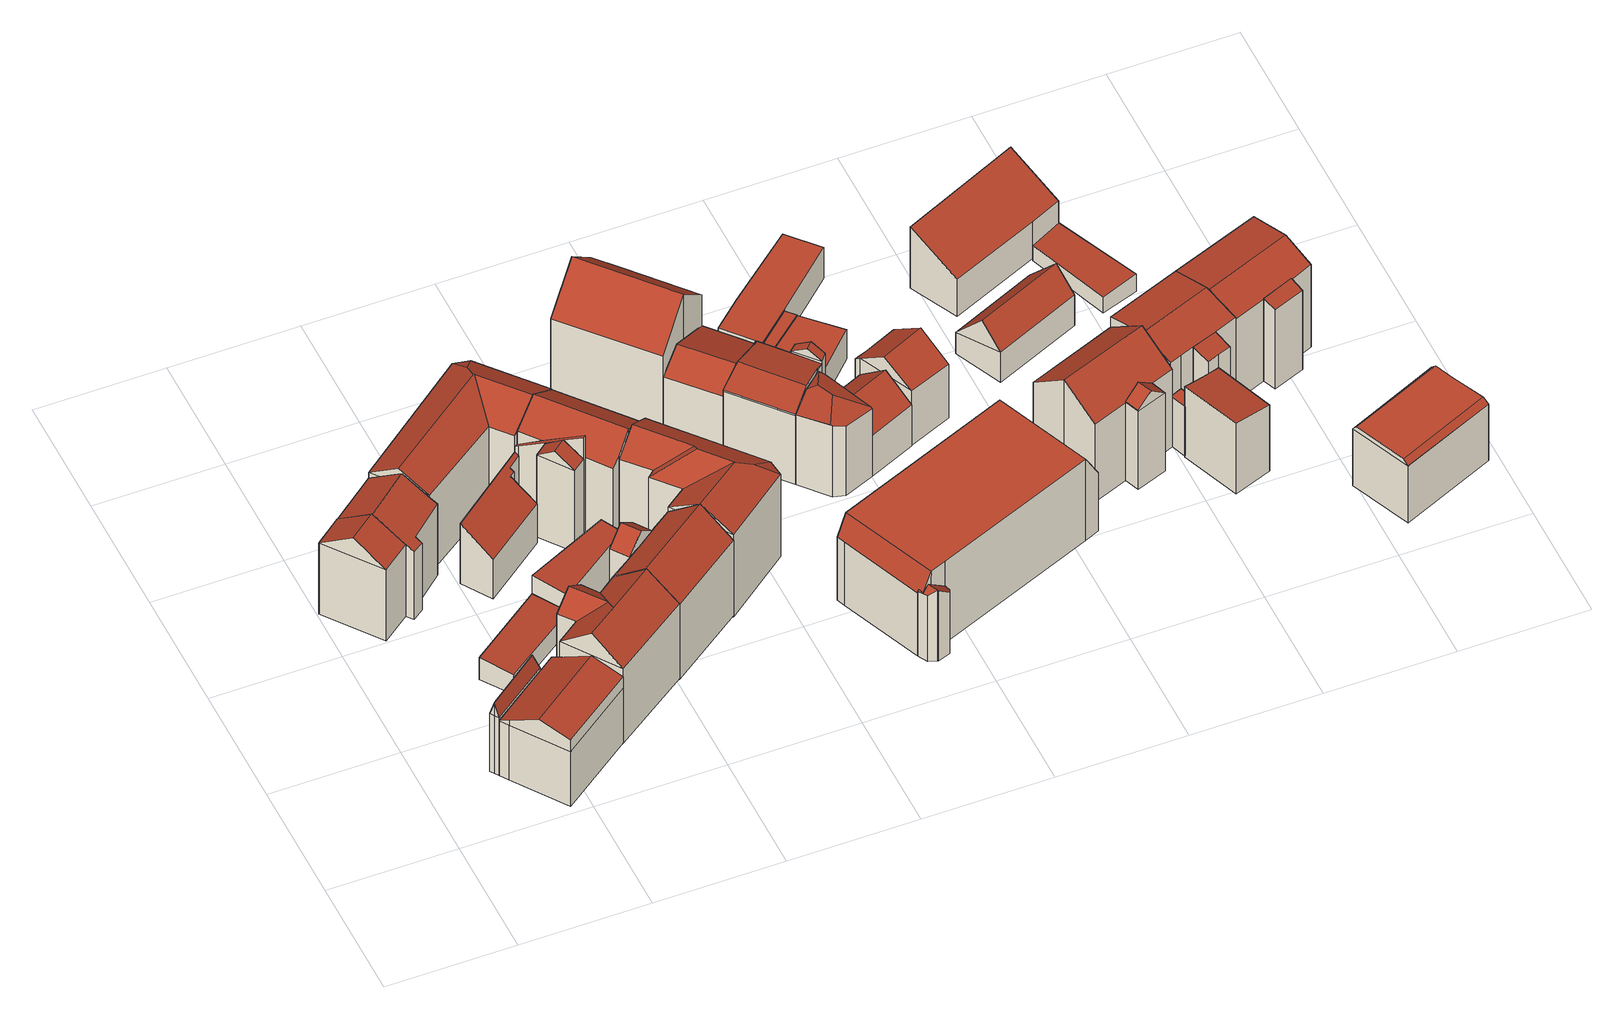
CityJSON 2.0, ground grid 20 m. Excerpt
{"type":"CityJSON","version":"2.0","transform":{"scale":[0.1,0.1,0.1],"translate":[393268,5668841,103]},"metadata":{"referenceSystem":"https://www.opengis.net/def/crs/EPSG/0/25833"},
"CityObjects":{
"building1":{"type":"Building","attributes":{"Gemeindeschluessel":14627140,"Geometrietyp2DReferenz":"3000","function":"31001_9998","roofType":"9999"},"children":["building1-1","building1-2"]},
"building1-1":{"type":"BuildingPart","attributes":{"Dachtyp_tdc":"tdcGableRoof","Dachneigung":29.38,"QualitaetDacherkennung":41,"Geometrietyp2DReferenz":"3000","roofType":"3100","measuredHeight":14.34},"parents":["building1"],"geometry":[{"type":"MultiSurface","lod":"2","boundaries":[[[0,1,2,3]],[[1,4,5,2]],[[6,7,8,9]],[[7,10,11,8]],[[10,12,13,11]],[[12,0,3,13]],[[14,15,16,17]],[[6,18,19,16,15,20,7]],[[7,20,10]],[[10,20,15,14,12]],[[1,19,18,4]],[[0,17,16,19,1]],[[4,18,6]],[[12,14,17,0]],[[3,2,5,9,8,11,13]],[[9,5,4,6]]],"semantics":{"surfaces":[{"type":"WallSurface"},{"type":"RoofSurface"},{"type":"GroundSurface"},{"type":"ClosureSurface"}],"values":[0,0,0,0,0,0,1,1,0,0,0,0,0,0,2,3]}}]},
"building1-2":{"type":"BuildingPart","attributes":{"Dachtyp_tdc":"tdcFreeFormRoof","Dachneigung":74.12,"QualitaetDacherkennung":15,"Geometrietyp2DReferenz":"3000","roofType":"5000","measuredHeight":14.11},"parents":["building1"],"geometry":[{"type":"MultiSurface","lod":"2","boundaries":[[[21,22,23,5,4]],[[22,24,25,23]],[[24,26,27,25]],[[26,28,29,27]],[[28,30,6,9,29]],[[31,30,28]],[[28,32,24,33,31]],[[33,34,21,30,31]],[[21,34,22]],[[22,34,33,24]],[[26,32,28]],[[24,32,26]],[[9,5,23,25,27,29]],[[4,6,30,21]],[[4,5,9,6]]],"semantics":{"surfaces":[{"type":"WallSurface"},{"type":"RoofSurface"},{"type":"GroundSurface"},{"type":"ClosureSurface"}],"values":[0,0,0,0,0,1,1,1,0,0,0,0,2,0,3]}}]},
"building2":{"type":"Building","attributes":{"Gemeindeschluessel":14627140,"Geometrietyp2DReferenz":"3000","function":"31001_9998","roofType":"9999"},"children":["building2-1","building2-2"]},
"building2-1":{"type":"BuildingPart","attributes":{"Dachtyp_tdc":"tdcGableRoof","Dachneigung":32.85,"QualitaetDacherkennung":74,"Geometrietyp2DReferenz":"3000","roofType":"3100","measuredHeight":17.33},"parents":["building2"],"geometry":[{"type":"MultiSurface","lod":"2","boundaries":[[[35,36,37,38,39]],[[40,41,42,43]],[[41,35,39,42]],[[35,41,44]],[[36,35,44,45]],[[41,40,46,45,44]],[[39,38,47,43,42]],[[48,37,36]],[[43,47,49,40]],[[47,38,37,48,49]],[[45,46,48,36]],[[46,40,49]],[[46,49,48]]],"semantics":{"surfaces":[{"type":"WallSurface"},{"type":"RoofSurface"},{"type":"GroundSurface"},{"type":"ClosureSurface"}],"values":[0,0,0,0,1,1,2,0,3,3,0,3,3]}}]},
"building2-2":{"type":"BuildingPart","attributes":{"Dachtyp_tdc":"tdcGableRoof","Dachneigung":32.73,"QualitaetDacherkennung":69,"Geometrietyp2DReferenz":"3000","roofType":"3100","measuredHeight":17.33},"parents":["building2"],"geometry":[{"type":"MultiSurface","lod":"2","boundaries":[[[50,51,52,53]],[[51,54,55,52]],[[54,56,40,43,55]],[[37,57,58,38]],[[57,59,60,58]],[[59,61,62,60]],[[61,63,64,62]],[[63,50,53,64]],[[59,57,37,48,46,65]],[[65,56,54,51,50,63,61,59]],[[53,52,55,43,47,38,58,60,62,64]],[[46,40,56,65]],[[47,43,40,49]],[[49,40,46]],[[47,49,48,37,38]],[[48,49,46]]],"semantics":{"surfaces":[{"type":"WallSurface"},{"type":"RoofSurface"},{"type":"GroundSurface"},{"type":"ClosureSurface"}],"values":[0,0,0,0,0,0,0,0,1,1,2,0,3,3,3,3]}}]},
"building3":{"type":"Building","attributes":{"Dachtyp_tdc":"tdcPolyFlatRoof","Gemeindeschluessel":14627140,"Dachneigung":5.31,"QualitaetDacherkennung":80,"Geometrietyp2DReferenz":"3000","function":"31001_9998","roofType":"2100","measuredHeight":4.28},"geometry":[{"type":"MultiSurface","lod":"2","boundaries":[[[66,67,68,69]],[[67,70,71,68]],[[70,72,73,71]],[[72,66,69,73]],[[72,70,67,66]],[[69,68,71,73]]],"semantics":{"surfaces":[{"type":"WallSurface"},{"type":"RoofSurface"},{"type":"GroundSurface"}],"values":[0,0,0,0,1,2]}}]},
"building4":{"type":"Building","attributes":{"Dachtyp_tdc":"tdcFreeFormRoof","Gemeindeschluessel":14627140,"Dachneigung":39.41,"QualitaetDacherkennung":71,"Geometrietyp2DReferenz":"3000","function":"31001_9998","roofType":"5000","measuredHeight":18.85},"geometry":[{"type":"MultiSurface","lod":"2","boundaries":[[[74,75,76,77]],[[75,78,79,76]],[[78,80,81,79]],[[80,82,83,81]],[[82,84,85,83]],[[84,86,87,85]],[[86,88,89,87]],[[88,74,77,89]],[[90,88,86]],[[91,92,90,86,84]],[[91,84,82]],[[92,91,82,80]],[[93,94,92,80,78]],[[93,78,75]],[[94,93,75,74]],[[90,92,94,74,88]],[[77,76,79,81,83,85,87,89]]],"semantics":{"surfaces":[{"type":"WallSurface"},{"type":"RoofSurface"},{"type":"GroundSurface"}],"values":[0,0,0,0,0,0,0,0,0,1,0,1,1,0,1,1,2]}}]},
"building5":{"type":"Building","attributes":{"Dachtyp_tdc":"tdcPolyFlatRoof","Gemeindeschluessel":14627140,"Dachneigung":37.62,"QualitaetDacherkennung":68,"Geometrietyp2DReferenz":"3000","function":"31001_9998","roofType":"2100","measuredHeight":11.91},"geometry":[{"type":"MultiSurface","lod":"2","boundaries":[[[95,96,97,98]],[[96,99,100,97]],[[99,101,102,100]],[[101,103,104,102]],[[103,105,106,104]],[[105,107,108,106]],[[107,109,110,108]],[[109,95,98,110]],[[109,107,105,103,101,99,96,95]],[[98,97,100,102,104,106,108,110]]],"semantics":{"surfaces":[{"type":"WallSurface"},{"type":"RoofSurface"},{"type":"GroundSurface"}],"values":[0,0,0,0,0,0,0,0,1,2]}}]},
"building6":{"type":"Building","attributes":{"Dachtyp_tdc":"tdcFreeFormRoof","Gemeindeschluessel":14627140,"Dachneigung":33.84,"QualitaetDacherkennung":60,"Geometrietyp2DReferenz":"3000","function":"31001_9998","roofType":"5000","measuredHeight":18.83},"geometry":[{"type":"MultiSurface","lod":"2","boundaries":[[[111,112,113,114]],[[112,115,116,113]],[[115,117,118,116]],[[117,119,120,118]],[[119,121,122,120]],[[121,123,124,122]],[[123,111,114,124]],[[125,126,127,123,121]],[[128,125,121,119]],[[128,119,117]],[[129,126,125,128,117,115]],[[129,115,112]],[[127,126,129,112,111]],[[127,111,123]],[[114,113,116,118,120,122,124]]],"semantics":{"surfaces":[{"type":"WallSurface"},{"type":"RoofSurface"},{"type":"GroundSurface"}],"values":[0,0,0,0,0,0,0,1,1,0,1,1,1,0,2]}}]},
"building7":{"type":"Building","attributes":{"Dachtyp_tdc":"tdcPolyFlatRoof","Gemeindeschluessel":14627140,"Dachneigung":9.88,"QualitaetDacherkennung":73,"Geometrietyp2DReferenz":"3000","function":"31001_9998","roofType":"2100","measuredHeight":8.52},"geometry":[{"type":"MultiSurface","lod":"2","boundaries":[[[130,131,132,133]],[[131,134,135,132]],[[134,136,137,135]],[[136,130,133,137]],[[136,134,131,130]],[[133,132,135,137]]],"semantics":{"surfaces":[{"type":"WallSurface"},{"type":"RoofSurface"},{"type":"GroundSurface"}],"values":[0,0,0,0,1,2]}}]},
"building8":{"type":"Building","attributes":{"Gemeindeschluessel":14627140,"Geometrietyp2DReferenz":"3000","function":"31001_9998","roofType":"9999"},"children":["building8-1","building8-2"]},
"building8-1":{"type":"BuildingPart","attributes":{"Dachtyp_tdc":"tdcGableRoof","Dachneigung":41.51,"QualitaetDacherkennung":50,"Geometrietyp2DReferenz":"3000","roofType":"3100","measuredHeight":17.52},"parents":["building8"],"geometry":[{"type":"MultiSurface","lod":"2","boundaries":[[[138,139,140,141,142]],[[139,143,144,140]],[[143,145,146,144]],[[143,139,147]],[[139,138,148,147]],[[145,143,147,148,149]],[[141,140,144,146]],[[142,150,138]],[[141,146,145,150,142]],[[148,138,150,149]],[[149,150,145]]],"semantics":{"surfaces":[{"type":"WallSurface"},{"type":"RoofSurface"},{"type":"GroundSurface"},{"type":"ClosureSurface"}],"values":[0,0,0,0,1,1,2,0,3,0,3]}}]},
"building8-2":{"type":"BuildingPart","attributes":{"Dachtyp_tdc":"tdcGableRoof","Dachneigung":39.97,"QualitaetDacherkennung":78,"Geometrietyp2DReferenz":"3000","roofType":"3100","measuredHeight":19.09},"parents":["building8"],"geometry":[{"type":"MultiSurface","lod":"2","boundaries":[[[151,152,153,146,145]],[[152,154,155,153]],[[154,156,157,155]],[[156,158,159,157]],[[158,160,161,159]],[[160,162,163,161]],[[162,82,164,163]],[[82,142,141,164]],[[162,160,158,156]],[[156,154,152,151,149,150,142,82,162]],[[146,153,155,157,159,161,163,164,141]],[[145,149,151]],[[146,141,142,150,145]],[[145,150,149]]],"semantics":{"surfaces":[{"type":"WallSurface"},{"type":"RoofSurface"},{"type":"GroundSurface"},{"type":"ClosureSurface"}],"values":[0,0,0,0,0,0,0,0,1,1,2,0,3,3]}}]},
"building9":{"type":"Building","attributes":{"Dachtyp_tdc":"tdcPolyFlatRoof","Gemeindeschluessel":14627140,"Dachneigung":2.59,"QualitaetDacherkennung":58,"Geometrietyp2DReferenz":"3000","function":"31001_9998","roofType":"2100","measuredHeight":4.55},"geometry":[{"type":"MultiSurface","lod":"2","boundaries":[[[165,166,135,137]],[[166,167,168,135]],[[167,169,170,168]],[[169,171,172,170]],[[171,165,137,172]],[[171,169,167,166,165]],[[137,135,168,170,172]]],"semantics":{"surfaces":[{"type":"WallSurface"},{"type":"RoofSurface"},{"type":"GroundSurface"}],"values":[0,0,0,0,0,1,2]}}]},
"building10":{"type":"Building","attributes":{"Gemeindeschluessel":14627140,"Geometrietyp2DReferenz":"3000","function":"31001_9998","roofType":"9999"},"children":["building10-1","building10-2","building10-3"]},
"building10-1":{"type":"BuildingPart","attributes":{"Dachtyp_tdc":"tdcGableRoof","Dachneigung":35.06,"QualitaetDacherkennung":68,"Geometrietyp2DReferenz":"3000","roofType":"3100","measuredHeight":18.11},"parents":["building10"],"geometry":[{"type":"MultiSurface","lod":"2","boundaries":[[[173,174,175,176]],[[177,178,179,180]],[[178,173,176,179]],[[173,178,181]],[[174,173,181,182,183]],[[178,177,184,182,181]],[[176,175,180,179]],[[177,180,175,174]],[[183,182,184]],[[174,183,184,177]]],"semantics":{"surfaces":[{"type":"WallSurface"},{"type":"RoofSurface"},{"type":"GroundSurface"},{"type":"ClosureSurface"}],"values":[0,0,0,0,1,1,2,3,0,3]}}]},
"building10-2":{"type":"BuildingPart","attributes":{"Dachtyp_tdc":"tdcPolyFlatRoof","Dachneigung":32.68,"QualitaetDacherkennung":20,"Geometrietyp2DReferenz":"3000","roofType":"2100","measuredHeight":20.07},"parents":["building10"],"geometry":[{"type":"MultiSurface","lod":"2","boundaries":[[[185,186,187,175,174]],[[186,188,189,187]],[[188,190,191,189]],[[192,193,177,180,194,195]],[[192,196,190,188,186,185,183,184,193]],[[180,175,187,189,191,194]],[[185,174,183]],[[184,177,193]],[[174,175,180,177]],[[174,177,184,183]],[[195,196,192]],[[194,191,190,196,195]]],"semantics":{"surfaces":[{"type":"WallSurface"},{"type":"RoofSurface"},{"type":"GroundSurface"},{"type":"ClosureSurface"}],"values":[0,0,0,0,1,2,0,0,3,3,0,3]}}]},
"building10-3":{"type":"BuildingPart","attributes":{"Dachtyp_tdc":"tdcGableRoof","Dachneigung":35.44,"QualitaetDacherkennung":65,"Geometrietyp2DReferenz":"3000","roofType":"3100","measuredHeight":18.85},"parents":["building10"],"geometry":[{"type":"MultiSurface","lod":"2","boundaries":[[[197,198,199,191,190]],[[198,200,201,199]],[[200,202,203,201]],[[202,204,205,203]],[[204,206,207,205]],[[206,208,209,207]],[[208,195,194,209]],[[204,202,200,198]],[[198,197,196,195,208,206,204]],[[194,191,199,201,203,205,207,209]],[[190,196,197]],[[191,194,195,196,190]]],"semantics":{"surfaces":[{"type":"WallSurface"},{"type":"RoofSurface"},{"type":"GroundSurface"},{"type":"ClosureSurface"}],"values":[0,0,0,0,0,0,0,1,1,2,0,3]}}]},
"building11":{"type":"Building","attributes":{"Dachtyp_tdc":"tdcFreeFormRoof","Gemeindeschluessel":14627140,"Dachneigung":32.86,"QualitaetDacherkennung":80,"Geometrietyp2DReferenz":"3000","function":"31001_9998","roofType":"5000","measuredHeight":19.39},"geometry":[{"type":"MultiSurface","lod":"2","boundaries":[[[210,211,203,207]],[[211,212,213,203]],[[212,214,215,213]],[[214,216,217,215]],[[216,218,219,217]],[[218,220,221,219]],[[220,222,223,221]],[[222,224,225,223]],[[224,210,207,225]],[[226,227,224,222]],[[228,226,222,220]],[[156,229,228,220,218]],[[156,218,216]],[[230,229,156,216,214]],[[230,214,212]],[[231,227,226,228,229,230,212,211]],[[231,211,210]],[[227,231,210,224]],[[207,203,213,215,217,219,221,223,225]]],"semantics":{"surfaces":[{"type":"WallSurface"},{"type":"RoofSurface"},{"type":"GroundSurface"}],"values":[0,0,0,0,0,0,0,0,0,1,1,1,0,1,1,1,0,1,2]}}]},
"building12":{"type":"Building","attributes":{"Dachtyp_tdc":"tdcGableRoof","Gemeindeschluessel":14627140,"Dachneigung":43.08,"QualitaetDacherkennung":48,"Geometrietyp2DReferenz":"3000","function":"31001_9998","roofType":"3100","measuredHeight":22.28},"geometry":[{"type":"MultiSurface","lod":"2","boundaries":[[[232,233,234,235]],[[233,236,237,234]],[[236,238,239,237]],[[238,240,241,239]],[[240,242,243,241]],[[242,244,245,243]],[[244,232,235,245]],[[240,238,236,233,232]],[[232,244,242,240]],[[235,234,237,239,241,243,245]]],"semantics":{"surfaces":[{"type":"WallSurface"},{"type":"RoofSurface"},{"type":"GroundSurface"}],"values":[0,0,0,0,0,0,0,1,1,2]}}]},
"building13":{"type":"Building","attributes":{"Dachtyp_tdc":"tdcGableRoof","Gemeindeschluessel":14627140,"Dachneigung":25.91,"QualitaetDacherkennung":59,"Geometrietyp2DReferenz":"3000","function":"31001_9998","roofType":"3100","measuredHeight":14.94},"geometry":[{"type":"MultiSurface","lod":"2","boundaries":[[[246,247,248,249]],[[247,250,251,248]],[[250,252,253,251]],[[252,254,255,253]],[[254,256,257,255]],[[256,258,259,257]],[[258,246,249,259]],[[254,252,250,247,246]],[[246,258,256,254]],[[249,248,251,253,255,257,259]]],"semantics":{"surfaces":[{"type":"WallSurface"},{"type":"RoofSurface"},{"type":"GroundSurface"}],"values":[0,0,0,0,0,0,0,1,1,2]}}]},
"building14":{"type":"Building","attributes":{"Gemeindeschluessel":14627140,"Geometrietyp2DReferenz":"3000","function":"31001_9998","roofType":"9999"},"children":["building14-1","building14-2","building14-3"]},
"building14-1":{"type":"BuildingPart","attributes":{"Dachtyp_tdc":"tdcGableRoof","Dachneigung":31.31,"QualitaetDacherkennung":32,"Geometrietyp2DReferenz":"3000","roofType":"3100","measuredHeight":15.28},"parents":["building14"],"geometry":[{"type":"MultiSurface","lod":"2","boundaries":[[[260,261,262,263,264]],[[261,265,266,262]],[[265,267,268,269,266]],[[265,261,270]],[[260,267,271]],[[261,260,271,270]],[[267,265,270,271]],[[263,262,266,269]],[[260,264,268,267]],[[264,263,269,268]]],"semantics":{"surfaces":[{"type":"WallSurface"},{"type":"RoofSurface"},{"type":"GroundSurface"},{"type":"ClosureSurface"}],"values":[0,0,0,0,0,1,1,2,0,3]}}]},
"building14-2":{"type":"BuildingPart","attributes":{"Dachtyp_tdc":"tdcFreeFormRoof","Dachneigung":12.65,"QualitaetDacherkennung":34,"Geometrietyp2DReferenz":"3000","roofType":"5000","measuredHeight":14.83},"parents":["building14"],"geometry":[{"type":"MultiSurface","lod":"2","boundaries":[[[272,273,274,275]],[[273,276,277,274]],[[276,278,279,277]],[[278,280,281,279]],[[280,282,283,284,281]],[[285,286,272,287,288]],[[276,289,290,291,280,278]],[[291,290,285,288,282]],[[289,273,286,285,290]],[[276,273,289]],[[282,280,291]],[[273,272,286]],[[275,274,277,279,281,284]],[[272,275,284,283,292]],[[292,283,282]],[[292,287,272]],[[282,288,287,292]]],"semantics":{"surfaces":[{"type":"WallSurface"},{"type":"RoofSurface"},{"type":"GroundSurface"},{"type":"ClosureSurface"}],"values":[0,0,0,0,0,1,1,1,1,0,0,0,2,3,3,0,3]}}]},
"building14-3":{"type":"BuildingPart","attributes":{"Dachtyp_tdc":"tdcGableRoof","Dachneigung":14.59,"QualitaetDacherkennung":67,"Geometrietyp2DReferenz":"3000","roofType":"3100","measuredHeight":15.01},"parents":["building14"],"geometry":[{"type":"MultiSurface","lod":"2","boundaries":[[[268,293,272,275,269]],[[283,294,257,284]],[[294,295,253,257]],[[295,264,263,253]],[[264,295,296,297,298,268]],[[299,297,296,300]],[[283,282,299,300,294]],[[294,300,296,295]],[[268,298,293]],[[263,269,275,284,257,253]],[[269,263,264,268]],[[292,272,293,287]],[[284,275,272,292,283]],[[293,298,297,299,282,288,287]],[[292,282,283]],[[287,288,282,292]]],"semantics":{"surfaces":[{"type":"WallSurface"},{"type":"RoofSurface"},{"type":"GroundSurface"},{"type":"ClosureSurface"}],"values":[0,0,0,0,1,1,0,0,0,2,3,0,3,0,3,3]}}]},
"building15":{"type":"Building","attributes":{"Gemeindeschluessel":14627140,"Geometrietyp2DReferenz":"3000","function":"31001_9998","roofType":"9999"},"children":["building15-1","building15-2"]},
"building15-1":{"type":"BuildingPart","attributes":{"Dachtyp_tdc":"tdcFreeFormRoof","Dachneigung":40.6,"QualitaetDacherkennung":32,"Geometrietyp2DReferenz":"3000","roofType":"5000","measuredHeight":13.79},"parents":["building15"],"geometry":[{"type":"MultiSurface","lod":"2","boundaries":[[[301,302,303,304]],[[302,305,306,303]],[[305,307,308,306]],[[307,309,310,308]],[[309,311,312,310]],[[311,313,314,315,312]],[[309,307,305,302,301,316,317]],[[317,318,319,320,313,311,309]],[[321,322,323,324,304,303,306,308,310,312,315]],[[325,326,320,319]],[[325,322,321,326]],[[318,325,319]],[[323,322,325,318,317]],[[301,304,324,316]],[[316,324,323,317]],[[326,314,313,320]],[[326,321,315,314]]],"semantics":{"surfaces":[{"type":"WallSurface"},{"type":"RoofSurface"},{"type":"GroundSurface"},{"type":"ClosureSurface"}],"values":[0,0,0,0,0,0,1,1,2,0,3,0,3,3,3,0,3]}}]},
"building15-2":{"type":"BuildingPart","attributes":{"Dachtyp_tdc":"tdcCutGableRoof","Dachneigung":0.008,"QualitaetDacherkennung":63,"Geometrietyp2DReferenz":"3000","roofType":"9999","measuredHeight":15.89},"parents":["building15"],"geometry":[{"type":"MultiSurface","lod":"2","boundaries":[[[314,327,328,315]],[[327,329,330,328]],[[329,331,332,330]],[[331,333,334,332]],[[333,335,336,334]],[[335,337,338,336]],[[337,339,340,338]],[[339,341,301,304,340]],[[339,337,335,333]],[[331,329,327,314,326,325,318,342]],[[333,331,342,341,339]],[[322,321,315,328,330,332,334,336,338,340,304,324,323]],[[326,321,322,325]],[[314,315,321,326]],[[316,301,341,342]],[[324,304,301,316]],[[318,317,316,342]],[[325,322,323,317,318]],[[317,323,324,316]]],"semantics":{"surfaces":[{"type":"WallSurface"},{"type":"RoofSurface"},{"type":"GroundSurface"},{"type":"ClosureSurface"}],"values":[0,0,0,0,0,0,0,0,1,1,1,2,3,3,0,3,0,3,3]}}]},
"building16":{"type":"Building","attributes":{"Dachtyp_tdc":"tdcGableRoof","Gemeindeschluessel":14627140,"Dachneigung":39.85,"QualitaetDacherkennung":78,"Geometrietyp2DReferenz":"3000","function":"31001_9998","roofType":"3100","measuredHeight":11.84},"geometry":[{"type":"MultiSurface","lod":"2","boundaries":[[[343,344,277,345]],[[344,346,274,277]],[[346,347,348,274]],[[347,343,345,348]],[[346,344,349]],[[343,347,350]],[[344,343,350,349]],[[347,346,349,350]],[[345,277,274,348]]],"semantics":{"surfaces":[{"type":"WallSurface"},{"type":"RoofSurface"},{"type":"GroundSurface"}],"values":[0,0,0,0,0,0,1,1,2]}}]},
"building17":{"type":"Building","attributes":{"Dachtyp_tdc":"tdcPolyFlatRoof","Gemeindeschluessel":14627140,"Dachneigung":0,"QualitaetDacherkennung":75,"Geometrietyp2DReferenz":"3000","function":"31001_9998","roofType":"1000","measuredHeight":5.76},"geometry":[{"type":"MultiSurface","lod":"2","boundaries":[[[351,352,353,354]],[[352,355,356,353]],[[355,357,358,356]],[[357,359,360,358]],[[359,351,354,360]],[[359,357,355,352,351]],[[354,353,356,358,360]]],"semantics":{"surfaces":[{"type":"WallSurface"},{"type":"RoofSurface"},{"type":"GroundSurface"}],"values":[0,0,0,0,0,1,2]}}]},
"building18":{"type":"Building","attributes":{"Gemeindeschluessel":14627140,"Geometrietyp2DReferenz":"3000","function":"31001_9998","roofType":"9999"},"children":["building18-1","building18-2","building18-3"]},
"building18-1":{"type":"BuildingPart","attributes":{"Dachtyp_tdc":"tdcPolyFlatRoof","Dachneigung":0,"QualitaetDacherkennung":70,"Geometrietyp2DReferenz":"3000","roofType":"1000","measuredHeight":5.81},"parents":["building18"],"geometry":[{"type":"MultiSurface","lod":"2","boundaries":[[[361,362,363,364,356]],[[365,361,356,366]],[[365,367,362,361]],[[356,364,368,366]],[[369,363,362,367]],[[368,364,363,369]],[[366,368,369,367,365]]],"semantics":{"surfaces":[{"type":"WallSurface"},{"type":"RoofSurface"},{"type":"GroundSurface"},{"type":"ClosureSurface"}],"values":[0,0,1,2,0,3,3]}}]},
"building18-2":{"type":"BuildingPart","attributes":{"Dachtyp_tdc":"tdcPolyFlatRoof","Dachneigung":6.44,"QualitaetDacherkennung":50,"Geometrietyp2DReferenz":"3000","roofType":"2100","measuredHeight":5.69},"parents":["building18"],"geometry":[{"type":"MultiSurface","lod":"2","boundaries":[[[370,371,372,373]],[[363,374,353,364]],[[374,370,373,353]],[[374,363,369,371,370]],[[373,372,368,364,353]],[[364,368,369,363]],[[368,372,371,369]]],"semantics":{"surfaces":[{"type":"WallSurface"},{"type":"RoofSurface"},{"type":"GroundSurface"},{"type":"ClosureSurface"}],"values":[0,0,0,1,2,3,3]}}]},
"building18-3":{"type":"BuildingPart","attributes":{"Dachtyp_tdc":"tdcPolyFlatRoof","Dachneigung":0,"QualitaetDacherkennung":47,"Geometrietyp2DReferenz":"3000","roofType":"1000","measuredHeight":6.15},"parents":["building18"],"geometry":[{"type":"MultiSurface","lod":"2","boundaries":[[[375,376,377,372,371]],[[376,378,379,377]],[[378,380,381,379]],[[380,382,383,381]],[[382,384,365,366,383]],[[385,384,382,380,378,376,375]],[[372,377,379,381,383,366,368]],[[367,365,384,385]],[[367,369,368,366,365]],[[371,369,367,385,375]],[[368,369,371,372]]],"semantics":{"surfaces":[{"type":"WallSurface"},{"type":"RoofSurface"},{"type":"GroundSurface"},{"type":"ClosureSurface"}],"values":[0,0,0,0,0,1,2,0,3,0,3]}}]},
"building19":{"type":"Building","attributes":{"Dachtyp_tdc":"tdcFreeFormRoof","Gemeindeschluessel":14627140,"Dachneigung":36.38,"QualitaetDacherkennung":60,"Geometrietyp2DReferenz":"3000","function":"31001_9998","roofType":"5000","measuredHeight":14.09},"geometry":[{"type":"MultiSurface","lod":"2","boundaries":[[[386,387,388,389]],[[387,390,391,388]],[[390,392,393,391]],[[392,394,395,393]],[[394,396,397,395]],[[396,398,399,397]],[[398,386,389,399]],[[387,386,400,401]],[[401,400,398,396,394,392,390]],[[390,387,401]],[[386,398,400]],[[389,388,391,393,395,397,399]]],"semantics":{"surfaces":[{"type":"WallSurface"},{"type":"RoofSurface"},{"type":"GroundSurface"}],"values":[0,0,0,0,0,0,0,1,1,0,0,2]}}]},
"building20":{"type":"Building","attributes":{"Gemeindeschluessel":14627140,"Geometrietyp2DReferenz":"3000","function":"31001_9998","roofType":"9999"},"children":["building20-1","building20-2"]},
"building20-1":{"type":"BuildingPart","attributes":{"Dachtyp_tdc":"tdcGableRoof","Dachneigung":40.12,"QualitaetDacherkennung":69,"Geometrietyp2DReferenz":"3000","roofType":"3100","measuredHeight":17.51},"parents":["building20"],"geometry":[{"type":"MultiSurface","lod":"2","boundaries":[[[402,403,404,405]],[[403,406,407,404]],[[406,408,409,410,407]],[[402,405,411]],[[403,402,412,413]],[[414,415,413,412]],[[406,415,414,408]],[[403,413,415,406]],[[408,414,412,402]],[[404,407,410,405]],[[411,409,408,402]],[[411,405,410,409]]],"semantics":{"surfaces":[{"type":"WallSurface"},{"type":"RoofSurface"},{"type":"GroundSurface"},{"type":"ClosureSurface"}],"values":[0,0,0,0,1,1,0,0,0,2,0,3]}}]},
"building20-2":{"type":"BuildingPart","attributes":{"Dachtyp_tdc":"tdcGableRoof","Dachneigung":38.53,"QualitaetDacherkennung":55,"Geometrietyp2DReferenz":"3000","roofType":"3100","measuredHeight":19.51},"parents":["building20"],"geometry":[{"type":"MultiSurface","lod":"2","boundaries":[[[409,416,417,410]],[[416,418,419,417]],[[418,420,421,419]],[[420,422,423,421]],[[422,424,425,423]],[[424,426,427,425]],[[426,428,429,427]],[[428,411,405,429]],[[424,422,420,418]],[[418,416,409,411,428,426,424]],[[405,410,417,419,421,423,425,427,429]],[[410,405,411,409]]],"semantics":{"surfaces":[{"type":"WallSurface"},{"type":"RoofSurface"},{"type":"GroundSurface"},{"type":"ClosureSurface"}],"values":[0,0,0,0,0,0,0,0,1,1,2,3]}}]},
"building21":{"type":"Building","attributes":{"Dachtyp_tdc":"tdcGableRoof","Gemeindeschluessel":14627140,"Dachneigung":49.29,"QualitaetDacherkennung":52,"Geometrietyp2DReferenz":"3000","function":"31001_9998","roofType":"3100","measuredHeight":9.78},"geometry":[{"type":"MultiSurface","lod":"2","boundaries":[[[430,431,432,433]],[[431,434,435,432]],[[434,436,437,435]],[[436,430,433,437]],[[434,431,438]],[[430,436,439]],[[431,430,439,438]],[[436,434,438,439]],[[433,432,435,437]]],"semantics":{"surfaces":[{"type":"WallSurface"},{"type":"RoofSurface"},{"type":"GroundSurface"}],"values":[0,0,0,0,0,0,1,1,2]}}]},
"building22":{"type":"Building","attributes":{"Dachtyp_tdc":"tdcPolyFlatRoof","Gemeindeschluessel":14627140,"Dachneigung":0,"QualitaetDacherkennung":1,"Geometrietyp2DReferenz":"3000","function":"31001_9998","roofType":"1000","measuredHeight":9.57},"geometry":[{"type":"MultiSurface","lod":"2","boundaries":[[[440,441,442,443]],[[441,444,445,442]],[[444,446,447,445]],[[446,448,449,447]],[[448,450,451,449]],[[450,440,443,451]],[[450,448,446,444,441,440]],[[443,442,445,447,449,451]]],"semantics":{"surfaces":[{"type":"WallSurface"},{"type":"RoofSurface"},{"type":"GroundSurface"}],"values":[0,0,0,0,0,0,1,2]}}]},
"building23":{"type":"Building","attributes":{"Dachtyp_tdc":"tdcPolyFlatRoof","Gemeindeschluessel":14627140,"Dachneigung":28.59,"QualitaetDacherkennung":50,"Geometrietyp2DReferenz":"3000","function":"31001_9998","roofType":"2100","measuredHeight":11.97},"geometry":[{"type":"MultiSurface","lod":"2","boundaries":[[[452,453,454,455]],[[453,456,457,454]],[[456,458,459,457]],[[458,460,461,459]],[[460,452,455,461]],[[460,458,456,453,452]],[[455,454,457,459,461]]],"semantics":{"surfaces":[{"type":"WallSurface"},{"type":"RoofSurface"},{"type":"GroundSurface"}],"values":[0,0,0,0,0,1,2]}}]},
"building24":{"type":"Building","attributes":{"Gemeindeschluessel":14627140,"Geometrietyp2DReferenz":"3000","function":"31001_9998","roofType":"9999"},"children":["building24-1","building24-2","building24-3"]},
"building24-1":{"type":"BuildingPart","attributes":{"Dachtyp_tdc":"tdcPolyFlatRoof","Dachneigung":8.29,"QualitaetDacherkennung":74,"Geometrietyp2DReferenz":"3000","roofType":"2100","measuredHeight":13.78},"parents":["building24"],"geometry":[{"type":"MultiSurface","lod":"2","boundaries":[[[462,463,464,465]],[[463,466,467,464]],[[466,468,469,467]],[[470,471,472,473]],[[471,462,465,472]],[[471,470,468,466,463,462]],[[465,464,467,469,473,472]],[[470,473,469,468]]],"semantics":{"surfaces":[{"type":"WallSurface"},{"type":"RoofSurface"},{"type":"GroundSurface"},{"type":"ClosureSurface"}],"values":[0,0,0,0,0,1,2,3]}}]},
"building24-2":{"type":"BuildingPart","attributes":{"Dachtyp_tdc":"tdcPolyFlatRoof","Dachneigung":14.71,"QualitaetDacherkennung":70,"Geometrietyp2DReferenz":"3000","roofType":"2100","measuredHeight":16.27},"parents":["building24"],"geometry":[{"type":"MultiSurface","lod":"2","boundaries":[[[474,469,468]],[[474,475,476,469]],[[477,478,479,480]],[[478,481,473,479]],[[481,470,473]],[[478,477,475,474,481]],[[469,476,480,479,473]],[[468,470,481,474]],[[468,469,473,470]],[[475,477,480,476]]],"semantics":{"surfaces":[{"type":"WallSurface"},{"type":"RoofSurface"},{"type":"GroundSurface"},{"type":"ClosureSurface"}],"values":[0,0,0,0,0,1,2,0,3,3]}}]},
"building24-3":{"type":"BuildingPart","attributes":{"Dachtyp_tdc":"tdcGableRoof","Dachneigung":12.01,"QualitaetDacherkennung":39,"Geometrietyp2DReferenz":"3000","roofType":"3100","measuredHeight":18.05},"parents":["building24"],"geometry":[{"type":"MultiSurface","lod":"2","boundaries":[[[475,482,483,476]],[[482,484,485,483]],[[484,486,487,485]],[[486,488,489,487]],[[488,490,491,489]],[[490,492,493,491]],[[492,494,495,493]],[[494,477,480,495]],[[492,490,488,486]],[[486,484,482,475,477,494,492]],[[476,483,485,487,489,491,493,495,480]],[[475,476,480,477]]],"semantics":{"surfaces":[{"type":"WallSurface"},{"type":"RoofSurface"},{"type":"GroundSurface"},{"type":"ClosureSurface"}],"values":[0,0,0,0,0,0,0,0,1,1,2,3]}}]},
"building25":{"type":"Building","attributes":{"Dachtyp_tdc":"tdcPolyFlatRoof","Gemeindeschluessel":14627140,"Dachneigung":4.44,"QualitaetDacherkennung":83,"Geometrietyp2DReferenz":"3000","function":"31001_9998","roofType":"2100","measuredHeight":3.44},"geometry":[{"type":"MultiSurface","lod":"2","boundaries":[[[496,497,498,499]],[[497,500,501,498]],[[500,502,503,501]],[[502,496,499,503]],[[502,500,497,496]],[[499,498,501,503]]],"semantics":{"surfaces":[{"type":"WallSurface"},{"type":"RoofSurface"},{"type":"GroundSurface"}],"values":[0,0,0,0,1,2]}}]},
"building26":{"type":"Building","attributes":{"Gemeindeschluessel":14627140,"Geometrietyp2DReferenz":"3000","function":"31001_9998","roofType":"9999"},"children":["building26-1","building26-2"]},
"building26-1":{"type":"BuildingPart","attributes":{"Dachtyp_tdc":"tdcPolyFlatRoof","Dachneigung":18.17,"QualitaetDacherkennung":49,"Geometrietyp2DReferenz":"3000","roofType":"2100","measuredHeight":16.18},"parents":["building26"],"geometry":[{"type":"MultiSurface","lod":"2","boundaries":[[[504,505,506,507,508]],[[509,510,511,512,513]],[[510,504,508,511]],[[510,509,514,505,504]],[[508,507,515,512,511]],[[516,506,505,514]],[[516,515,507,506]],[[509,513,516,514]],[[513,512,515,516]]],"semantics":{"surfaces":[{"type":"WallSurface"},{"type":"RoofSurface"},{"type":"GroundSurface"},{"type":"ClosureSurface"}],"values":[0,0,0,1,2,0,3,0,3]}}]},
"building26-2":{"type":"BuildingPart","attributes":{"Dachtyp_tdc":"tdcGableRoof","Dachneigung":11.2,"QualitaetDacherkennung":36,"Geometrietyp2DReferenz":"3000","roofType":"3100","measuredHeight":18.12},"parents":["building26"],"geometry":[{"type":"MultiSurface","lod":"2","boundaries":[[[506,517,518,507]],[[517,519,520,518]],[[519,490,521,520]],[[490,522,523,521]],[[522,524,525,523]],[[524,526,527,525]],[[526,513,512,527]],[[524,522,490,519]],[[519,517,506,516,513,526,524]],[[515,507,518,520,521,523,525,527,512]],[[506,507,515,516]],[[515,512,513,516]]],"semantics":{"surfaces":[{"type":"WallSurface"},{"type":"RoofSurface"},{"type":"GroundSurface"},{"type":"ClosureSurface"}],"values":[0,0,0,0,0,0,0,1,1,2,3,3]}}]},
"building27":{"type":"Building","attributes":{"Dachtyp_tdc":"tdcCutGableRoof","Gemeindeschluessel":14627140,"Dachneigung":0.052,"QualitaetDacherkennung":76,"Geometrietyp2DReferenz":"3000","function":"31001_9998","roofType":"9999","measuredHeight":11.81},"geometry":[{"type":"MultiSurface","lod":"2","boundaries":[[[528,529,530,531]],[[529,532,533,530]],[[532,534,535,533]],[[534,536,537,535]],[[536,528,531,537]],[[528,536,538,539]],[[532,540,541,542]],[[543,539,538,541,540]],[[529,543,540,532]],[[528,539,543,529]],[[534,542,541,538,536]],[[532,542,534]],[[531,530,533,535,537]]],"semantics":{"surfaces":[{"type":"WallSurface"},{"type":"RoofSurface"},{"type":"GroundSurface"}],"values":[0,0,0,0,0,1,1,1,0,0,0,0,2]}}]}
},
"vertices":[
[168,4,119],[111,84,119],[111,84,12],[168,4,12],[102,97,119],[102,97,12],[191,162,119],[216,180,119],[216,180,12],[191,162,12],[223,169,119],[223,169,12],[282,86,119],[282,86,12],[282,86,142],[253,128,156],[139,45,156],[168,4,142],[102,97,120],[111,84,129],[223,169,127],
[102,97,125],[98,103,125],[98,103,12],[93,110,125],[93,110,12],[122,130,125],[122,130,12],[181,175,125],[181,175,12],[191,162,125],[180,164,153],[122,130,128],[98,103,152],[98,103,149],
[1,482,147],[42,514,147],[42,514,146],[42,514,8],[1,482,8],[108,430,148],[65,398,147],[65,398,8],[108,430,8],[34,440,182],[75,472,182],[76,471,181],[76,471,8],[43,513,147],[76,471,147],
[127,440,146],[133,432,139],[133,432,8],[127,440,8],[116,420,140],[116,420,8],[108,430,149],[112,567,148],[112,567,8],[144,527,182],[144,527,8],[171,494,155],[171,494,8],[179,485,147],[179,485,8],[76,471,182],
[181,229,52],[149,274,57],[149,274,14],[181,229,14],[264,357,57],[264,357,14],[298,311,52],[298,311,14],
[259,195,157],[241,219,157],[241,219,11],[259,195,11],[293,257,157],[293,257,11],[311,232,157],[311,232,11],[340,253,157],[340,253,11],[402,169,157],[402,169,11],[282,86,157],[282,86,11],[223,169,157],[223,169,11],[253,128,199],[371,211,199],[300,161,199],[267,238,183],[304,188,183],
[303,519,118],[328,486,85],[328,486,9],[303,519,9],[230,412,85],[230,412,9],[201,457,126],[201,457,9],[323,551,128],[323,551,9],[327,546,123],[327,546,9],[307,530,123],[307,530,9],[311,525,118],[311,525,9],
[112,567,159],[300,712,159],[300,712,5],[112,567,5],[325,707,159],[325,707,5],[405,613,159],[405,613,5],[323,551,159],[323,551,5],[297,581,159],[297,581,5],[171,494,159],[171,494,5],[306,650,193],[305,650,194],[141,530,190],[364,582,193],[308,679,179],
[298,311,83],[264,357,93],[264,357,8],[298,311,8],[395,420,89],[395,420,8],[414,393,83],[414,393,8],
[375,277,158],[356,303,158],[356,303,9],[375,277,9],[375,277,157],[407,340,154],[407,340,9],[426,313,154],[426,313,9],[380,320,184],[399,294,184],[423,312,157],[389,287,157],
[426,313,157],[425,314,157],[425,314,9],[458,337,157],[458,337,9],[488,295,199],[488,295,9],[519,252,155],[519,252,9],[402,169,155],[402,169,9],[371,212,199],[371,212,9],[340,253,9],
[414,393,52],[395,420,53],[417,435,53],[417,435,8],[450,388,51],[450,388,8],[428,373,51],[428,373,8],
[333,499,167],[352,514,167],[352,514,6],[333,499,6],[389,467,165],[369,452,165],[369,452,6],[389,467,6],[350,477,187],[369,492,187],[363,500,180],[370,492,187],
[352,514,168],[327,546,143],[327,546,6],[323,551,138],[323,551,6],[328,554,138],[328,554,6],[393,471,207],[389,467,207],[393,471,6],[393,471,163],[352,524,164],
[328,554,164],[364,582,195],[364,582,6],[405,613,158],[405,613,6],[497,505,156],[497,505,6],[457,469,195],[457,469,6],[433,447,173],[433,447,6],[420,437,162],[420,437,6],
[433,447,166],[497,505,166],[621,360,166],[621,360,6],[624,332,166],[624,332,6],[519,252,166],[519,252,6],[458,337,166],[458,337,6],[490,360,166],[490,360,6],[456,399,166],[456,399,6],[467,409,166],[467,409,6],[526,394,198],[527,405,193],[563,351,198],[563,349,199],[590,346,187],[465,476,194],
[504,771,229],[549,809,173],[549,809,6],[504,771,6],[581,773,173],[581,773,6],[659,682,174],[659,682,6],[615,644,229],[615,644,6],[566,601,168],[566,601,6],[454,729,167],[454,729,6],
[598,628,154],[659,682,114],[659,682,4],[598,628,4],[719,613,114],[719,613,4],[707,603,122],[707,603,4],[657,561,154],[657,561,4],[626,534,128],[626,534,4],[566,601,128],[566,601,4],
[740,565,141],[751,574,142],[751,574,4],[740,565,4],[740,565,138],[781,540,143],[781,540,4],[771,528,143],[771,528,138],[771,528,4],[767,556,157],[756,545,157],
[759,517,137],[767,509,137],[767,509,4],[759,517,4],[800,423,137],[800,423,4],[753,404,139],[753,404,4],[735,409,143],[735,409,4],[698,451,140],[698,451,138],[698,451,4],[744,481,152],[761,515,139],[756,513,138],[727,482,149],[799,426,138],[755,455,152],[733,411,144],[736,492,138],
[759,517,138],[626,534,138],[707,603,138],[661,564,154],[729,484,154],[759,517,143],[698,451,141],[626,534,141],
[764,92,116],[767,83,116],[767,83,5],[764,92,5],[762,71,124],[762,71,5],[742,64,142],[742,64,5],[741,64,143],[741,64,5],[728,69,133],[728,69,5],[720,84,131],[720,84,127],[720,84,5],[739,82,139],[734,81,143],[726,77,134],[725,77,133],[722,85,133],[722,85,5],[725,77,5],[734,81,5],[739,82,5],[725,77,131],[722,85,131],
[667,212,128],[667,212,5],[662,226,128],[662,226,5],[677,232,164],[677,232,5],[956,345,164],[956,345,5],[980,354,116],[980,354,5],[1041,204,119],[1041,204,5],[1018,194,164],[1018,194,5],[764,92,164],[739,82,164],
[873,455,84],[800,423,84],[873,455,4],[767,509,83],[832,537,84],[832,537,4],[783,467,122],[852,497,122],
[722,623,61],[737,636,61],[737,636,4],[722,623,4],[807,695,61],[807,695,4],[858,643,61],[858,643,4],[775,560,61],[775,560,4],
[807,695,62],[752,649,62],[752,649,61],[752,649,4],[794,709,62],[794,709,4],[741,662,62],[741,662,4],[741,662,61],
[718,659,58],[733,671,61],[733,671,4],[718,659,4],[737,636,58],
[733,671,65],[697,713,65],[697,713,4],[741,752,65],[741,752,4],[849,842,65],[849,842,4],[890,796,65],[890,796,4],[794,709,65],[741,662,65],
[940,483,110],[873,455,112],[873,455,5],[940,483,5],[832,537,115],[832,537,5],[828,545,108],[828,545,5],[833,547,109],[833,547,5],[849,553,109],[849,553,5],[898,574,110],[898,574,5],[919,530,146],[851,499,146],
[1162,297,157],[1171,273,157],[1171,273,4],[1162,297,4],[1123,255,157],[1123,255,4],[1114,278,157],[1114,278,156],[1114,278,4],[1162,297,156],[1137,287,179],[1146,264,179],[1114,278,159],[1123,255,159],
[1060,257,156],[1060,257,4],[1038,313,199],[1038,313,4],[1016,369,151],[1016,369,4],[1155,423,151],[1155,423,4],[1177,366,199],[1177,366,4],[1197,314,159],[1197,314,4],[1198,311,156],[1198,311,4],
[999,594,44],[1135,654,44],[1135,654,3],[999,594,3],[1169,578,62],[1169,578,3],[1033,518,62],[1033,518,3],[1155,609,101],[1019,549,101],
[1198,311,101],[1197,314,101],[1197,314,5],[1198,311,5],[1216,322,101],[1216,322,5],[1221,308,101],[1221,308,5],[1227,295,101],[1227,295,5],[1207,288,101],[1207,288,5],
[990,730,126],[1177,815,126],[1177,815,7],[990,730,7],[1214,736,79],[1214,736,7],[1166,714,79],[1166,714,7],[1027,654,80],[1027,654,7],
[1243,195,141],[1207,288,141],[1207,288,3],[1243,195,3],[1227,295,138],[1227,295,3],[1248,303,134],[1248,303,3],[1267,310,132],[1302,217,132],[1302,217,3],[1267,310,3],
[1248,303,158],[1238,330,166],[1238,330,3],[1277,344,166],[1287,317,158],[1287,317,3],[1277,344,3],[1267,310,158],
[1216,322,166],[1216,322,3],[1197,314,166],[1197,314,3],[1177,366,184],[1177,366,3],[1155,423,171],[1155,423,3],[1272,468,171],[1272,468,3],[1293,410,184],[1293,410,3],[1313,358,166],[1313,358,3],
[1272,604,37],[1214,584,33],[1214,584,3],[1272,604,3],[1166,714,33],[1166,714,3],[1214,736,37],[1214,736,3],
[1372,358,157],[1364,378,164],[1364,378,162],[1364,378,2],[1372,358,2],[1414,397,164],[1421,377,157],[1421,377,2],[1414,397,2],[1414,397,162],[1413,398,164],[1413,398,2],[1413,398,163],
[1313,358,162],[1313,358,2],[1295,406,183],[1295,406,2],[1272,468,2],[1411,520,171],[1411,520,2],[1432,460,183],[1432,460,2],[1449,412,163],[1449,412,2],
[1540,209,116],[1555,173,116],[1555,173,6],[1540,209,6],[1583,113,116],[1583,113,6],[1435,48,116],[1435,48,6],[1394,144,116],[1394,144,6],[1397,137,125],[1543,201,125],[1579,121,124],[1432,57,124],[1435,48,117],[1555,173,124]
]}
